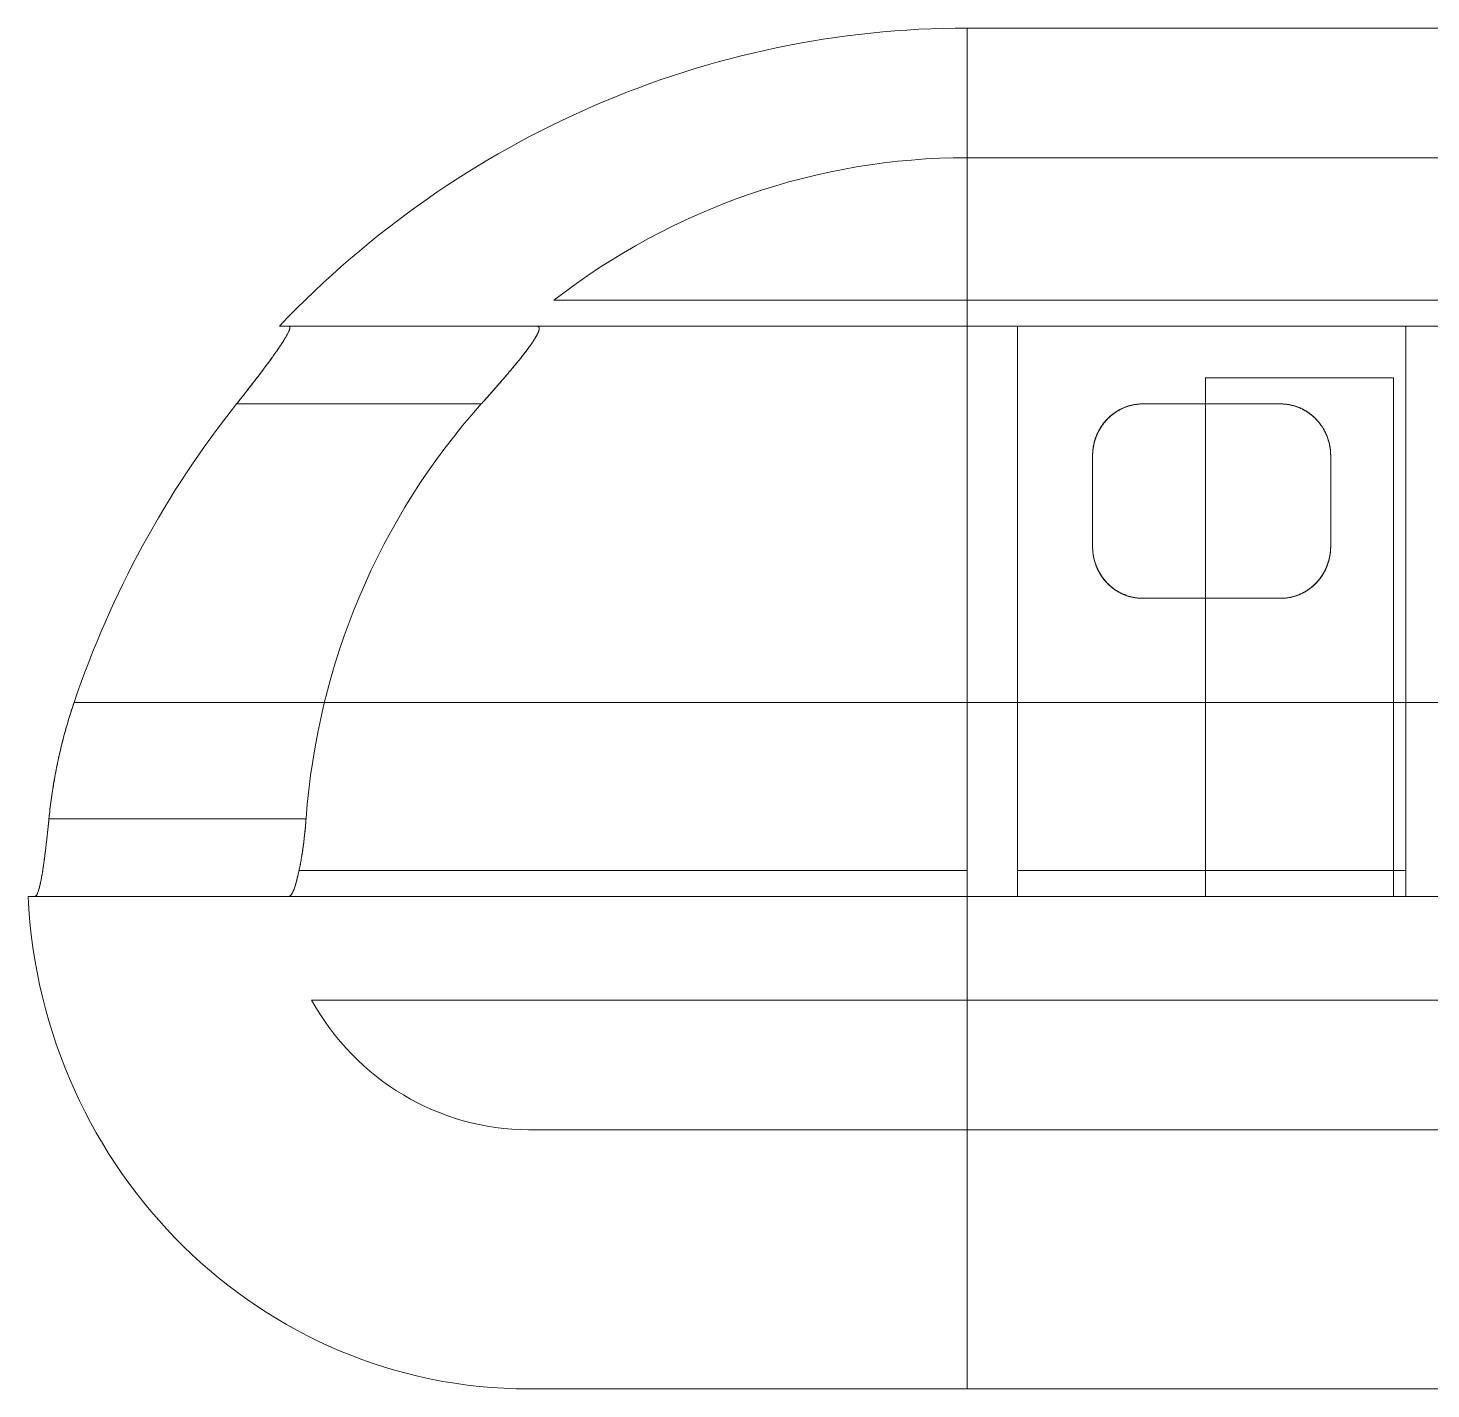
# Model space of a CAD drawing. Header units: millimetres. Extents: x 2680 to 2954, y 1171 to 1387.
# Drawn here: x 2680.34 to 2716.43, y 1268.89 to 1303.89 of the extents above; entities that cross this region are included whole.
import ezdxf

# ---------------------------------------------------------------- set-up
doc = ezdxf.new("R2010")
doc.units = ezdxf.units.MM

msp = doc.modelspace()

# ---------------------------------------------------------------- linework, layer by layer
at = {"color": 7, "linetype": 'Continuous', "lineweight": 15, "extrusion": (-0.253745, -3.38569e-15, 0.967271)}
for p, q in [((2820.574, 1303.892, 37.925), (2704.501, 1303.892, 7.476)), ((2704.501, 1286.549, 7.476), (2704.501, 1303.892, 7.476)), ((2820.574, 1300.558, 37.925), (2704.501, 1300.558, 7.476)), ((2704.501, 1296.892, 7.476), (2704.501, 1300.558, 7.476)), ((2704.501, 1296.892, 7.476), (2693.861, 1296.892, 4.685)), ((2820.574, 1296.892, 37.925), (2704.501, 1296.892, 7.476)), ((2687.043, 1296.225, 2.896), (2686.804, 1296.225, 2.833)), ((2687.043, 1296.225, 2.896), (2693.426, 1296.225, 4.57)), ((2693.426, 1296.225, 4.57), (2704.501, 1296.225, 7.476)), ((2704.501, 1296.225, 7.476), (2693.426, 1296.225, 4.57)), ((2704.501, 1282.225, 7.476), (2704.501, 1296.225, 7.476)), ((2750.93, 1296.225, 19.656), (2704.501, 1296.225, 7.476)), ((2704.501, 1282.225, 7.476), (2704.501, 1296.225, 7.476)), ((2704.501, 1281.558, 7.476), (2704.501, 1296.225, 7.476)), ((2705.791, 1296.225, 7.814), (2705.791, 1282.225, 7.814)), ((2715.786, 1296.225, 10.436), (2705.791, 1296.225, 7.814)), ((2705.791, 1282.225, 7.814), (2705.791, 1296.225, 7.814)), ((2705.791, 1296.225, 7.814), (2705.791, 1281.558, 7.814)), ((2715.786, 1282.225, 10.436), (2715.786, 1296.225, 10.436)), ((2715.786, 1296.225, 10.436), (2715.786, 1282.225, 10.436)), ((2715.786, 1281.558, 10.436), (2715.786, 1296.225, 10.436)), ((2710.627, 1294.892, 9.083), (2710.627, 1281.558, 9.083)), ((2715.464, 1294.892, 10.352), (2710.627, 1294.892, 9.083)), ((2715.464, 1281.558, 10.352), (2715.464, 1294.892, 10.352)), ((2685.701, 1294.225, 2.544), (2691.997, 1294.225, 4.196)), ((2712.562, 1294.225, 9.59), (2709.015, 1294.225, 8.66)), ((2707.726, 1292.892, 8.322), (2707.726, 1290.558, 8.322)), ((2707.726, 1292.892, 8.322), (2707.726, 1290.558, 8.322)), ((2707.726, 1292.892, 8.322), (2707.726, 1290.558, 8.322)), ((2707.726, 1292.892, 8.322), (2707.726, 1290.558, 8.322)), ((2713.852, 1290.558, 9.929), (2713.852, 1292.892, 9.929)), ((2713.852, 1290.558, 9.929), (2713.852, 1292.892, 9.929)), ((2713.852, 1290.558, 9.929), (2713.852, 1292.892, 9.929)), ((2713.852, 1290.558, 9.929), (2713.852, 1292.892, 9.929)), ((2709.015, 1289.225, 8.66), (2712.562, 1289.225, 9.59)), ((2681.52, 1286.549, 1.447), (2704.501, 1286.549, 7.476)), ((2704.501, 1286.549, 7.476), (2681.52, 1286.549, 1.447)), ((2820.574, 1286.549, 37.925), (2704.501, 1286.549, 7.476)), ((2704.501, 1286.549, 7.476), (2704.501, 1268.892, 7.476)), ((2704.501, 1286.549, 7.476), (2704.501, 1268.892, 7.476)), ((2680.874, 1283.558, 1.278), (2687.489, 1283.558, 3.013)), ((2687.308, 1282.225, 2.965), (2704.501, 1282.225, 7.476)), ((2704.501, 1282.225, 7.476), (2687.308, 1282.225, 2.965)), ((2704.501, 1281.558, 7.476), (2704.501, 1282.225, 7.476)), ((2704.501, 1281.558, 7.476), (2704.501, 1282.225, 7.476)), ((2715.786, 1282.225, 10.436), (2705.791, 1282.225, 7.814)), ((2705.791, 1282.225, 7.814), (2705.791, 1281.558, 7.814)), ((2705.791, 1281.558, 7.814), (2705.791, 1282.225, 7.814)), ((2715.786, 1281.558, 10.436), (2715.786, 1282.225, 10.436)), ((2715.786, 1282.225, 10.436), (2715.786, 1281.558, 10.436)), ((2680.511, 1281.558, 1.182), (2680.336, 1281.558, 1.136)), ((2680.511, 1281.558, 1.182), (2687.04, 1281.558, 2.895)), ((2704.501, 1281.558, 7.476), (2687.04, 1281.558, 2.895)), ((2687.04, 1281.558, 2.895), (2704.501, 1281.558, 7.476)), ((2704.501, 1281.558, 7.476), (2710.627, 1281.558, 9.083)), ((2715.786, 1281.558, 10.436), (2705.791, 1281.558, 7.814)), ((2710.627, 1281.558, 9.083), (2705.791, 1281.558, 7.814)), ((2715.464, 1281.558, 10.352), (2721.912, 1281.558, 12.043)), ((2715.786, 1281.558, 10.436), (2715.464, 1281.558, 10.352)), ((2704.501, 1278.892, 7.476), (2687.632, 1278.892, 3.05)), ((2820.574, 1278.892, 37.925), (2704.501, 1278.892, 7.476)), ((2704.501, 1275.558, 7.476), (2704.501, 1278.892, 7.476)), ((2704.501, 1275.558, 7.476), (2704.501, 1278.892, 7.476)), ((2704.501, 1275.558, 7.476), (2693.216, 1275.558, 4.515)), ((2820.574, 1275.558, 37.925), (2704.501, 1275.558, 7.476)), ((2704.501, 1268.892, 7.476), (2693.216, 1268.892, 4.515)), ((2820.574, 1268.892, 37.925), (2704.501, 1268.892, 7.476))]:
    msp.add_line(p, q, dxfattribs=at)
for centre, radius, start, end in [((-1278.225, 2617.883, -679.023), 25.667, 180, 225.4687), ((-1282.225, 2617.883, -679.023), 18.333, 180, 216.8699), ((-1278.225, 2617.883, -679.023), 25.175, 230.539, 250.6912), ((-1278.225, 2617.883, -679.023), 25.175, 230.539, 250.6912), ((-1282.225, 2617.883, -679.023), 17.638, 227.1301, 265.6647), ((-1282.225, 2617.883, -679.023), 17.638, 227.1301, 265.6647), ((-1282.225, 2606.216, -679.023), 13.333, 272.866, 360), ((-1282.225, 2606.216, -679.023), 6.667, 300, 360)]:
    msp.add_arc(centre, radius, start, end, dxfattribs=at)
at = {"color": 7, "linetype": 'Continuous', "lineweight": 15}
for points, knots in [([(2685.701, 1294.225, 2.544), (2685.727, 1294.257, 2.551), (2685.778, 1294.322, 2.564), (2685.854, 1294.419, 2.584), (2685.931, 1294.516, 2.604), (2686.007, 1294.613, 2.624), (2686.083, 1294.711, 2.644), (2686.159, 1294.809, 2.664), (2686.234, 1294.907, 2.684), (2686.302, 1294.997, 2.702), (2686.364, 1295.078, 2.718), (2686.425, 1295.161, 2.734), (2686.492, 1295.25, 2.751), (2686.562, 1295.346, 2.77), (2686.625, 1295.433, 2.786), (2686.68, 1295.51, 2.801), (2686.724, 1295.572, 2.812), (2686.762, 1295.627, 2.822), (2686.799, 1295.682, 2.832), (2686.838, 1295.74, 2.842), (2686.878, 1295.801, 2.853), (2686.912, 1295.854, 2.862), (2686.941, 1295.901, 2.869), (2686.963, 1295.939, 2.875), (2686.983, 1295.972, 2.88), (2687.001, 1296.006, 2.885), (2687.02, 1296.04, 2.89), (2687.037, 1296.075, 2.894), (2687.049, 1296.104, 2.898), (2687.059, 1296.128, 2.9), (2687.065, 1296.148, 2.902), (2687.07, 1296.165, 2.903), (2687.073, 1296.183, 2.904), (2687.073, 1296.199, 2.904), (2687.069, 1296.212, 2.903), (2687.062, 1296.22, 2.901), (2687.054, 1296.224, 2.899), (2687.046, 1296.225, 2.897), (2687.043, 1296.225, 2.896)], [0, 0, 0, 0, 0.035233, 0.070592, 0.105951, 0.141754, 0.177556, 0.213826, 0.250098, 0.286533, 0.314683, 0.342835, 0.380915, 0.419018, 0.457092, 0.486134, 0.515176, 0.536975, 0.558775, 0.588278, 0.6178, 0.647299, 0.669811, 0.692322, 0.710681, 0.729039, 0.75392, 0.77882, 0.803699, 0.822703, 0.841706, 0.861057, 0.880409, 0.906776, 0.93317, 0.959538, 0.979769, 1, 1, 1, 1]), ([(2687.043, 1296.225, 2.896), (2687.046, 1296.225, 2.897), (2687.052, 1296.224, 2.898), (2687.061, 1296.221, 2.901), (2687.068, 1296.214, 2.902), (2687.072, 1296.203, 2.904), (2687.073, 1296.19, 2.904), (2687.072, 1296.175, 2.903), (2687.068, 1296.159, 2.903), (2687.063, 1296.142, 2.901), (2687.056, 1296.12, 2.899), (2687.045, 1296.094, 2.896), (2687.03, 1296.062, 2.893), (2687.014, 1296.029, 2.888), (2686.997, 1295.998, 2.884), (2686.98, 1295.968, 2.879), (2686.962, 1295.936, 2.875), (2686.94, 1295.899, 2.869), (2686.914, 1295.857, 2.862), (2686.883, 1295.808, 2.854), (2686.844, 1295.749, 2.844), (2686.801, 1295.685, 2.832), (2686.755, 1295.617, 2.82), (2686.711, 1295.554, 2.809), (2686.666, 1295.49, 2.797), (2686.618, 1295.423, 2.784), (2686.568, 1295.355, 2.771), (2686.517, 1295.285, 2.758), (2686.464, 1295.213, 2.744), (2686.406, 1295.135, 2.729), (2686.341, 1295.049, 2.712), (2686.271, 1294.956, 2.693), (2686.199, 1294.861, 2.674), (2686.125, 1294.765, 2.655), (2686.049, 1294.668, 2.635), (2685.973, 1294.569, 2.615), (2685.895, 1294.47, 2.595), (2685.824, 1294.379, 2.576), (2685.759, 1294.298, 2.559), (2685.72, 1294.249, 2.549), (2685.701, 1294.225, 2.544)], [0, 0, 0, 0, 0.017943, 0.035885, 0.060246, 0.084628, 0.108988, 0.127618, 0.146247, 0.16419, 0.182134, 0.206478, 0.230841, 0.255186, 0.273767, 0.292348, 0.310648, 0.328949, 0.353672, 0.378409, 0.403134, 0.440687, 0.4678, 0.494913, 0.522235, 0.549557, 0.577463, 0.605369, 0.633445, 0.661522, 0.696527, 0.731698, 0.766871, 0.802552, 0.838233, 0.874322, 0.910586, 0.946908, 0.973454, 1, 1, 1, 1]), ([(2691.997, 1294.225, 4.196), (2692.025, 1294.255, 4.203), (2692.08, 1294.317, 4.217), (2692.162, 1294.409, 4.239), (2692.243, 1294.501, 4.26), (2692.325, 1294.594, 4.282), (2692.406, 1294.687, 4.303), (2692.488, 1294.78, 4.324), (2692.568, 1294.873, 4.345), (2692.642, 1294.959, 4.365), (2692.709, 1295.039, 4.382), (2692.771, 1295.111, 4.398), (2692.831, 1295.183, 4.414), (2692.89, 1295.255, 4.43), (2692.948, 1295.327, 4.445), (2693.006, 1295.397, 4.46), (2693.061, 1295.467, 4.475), (2693.109, 1295.529, 4.487), (2693.151, 1295.584, 4.498), (2693.187, 1295.631, 4.508), (2693.221, 1295.677, 4.517), (2693.254, 1295.723, 4.525), (2693.286, 1295.768, 4.534), (2693.316, 1295.812, 4.541), (2693.344, 1295.854, 4.549), (2693.369, 1295.892, 4.555), (2693.389, 1295.926, 4.561), (2693.407, 1295.956, 4.565), (2693.423, 1295.984, 4.57), (2693.437, 1296.012, 4.573), (2693.45, 1296.038, 4.577), (2693.462, 1296.063, 4.58), (2693.471, 1296.087, 4.582), (2693.478, 1296.108, 4.584), (2693.484, 1296.128, 4.585), (2693.487, 1296.148, 4.586), (2693.489, 1296.167, 4.587), (2693.487, 1296.185, 4.586), (2693.482, 1296.199, 4.585), (2693.474, 1296.209, 4.583), (2693.464, 1296.217, 4.58), (2693.449, 1296.224, 4.576), (2693.433, 1296.224, 4.572), (2693.426, 1296.225, 4.57)], [0, 0, 0, 0, 0.034419, 0.068838, 0.10342, 0.138002, 0.173126, 0.208248, 0.243575, 0.278903, 0.306955, 0.335005, 0.363192, 0.391377, 0.420043, 0.448709, 0.477574, 0.506439, 0.527053, 0.547668, 0.568387, 0.589107, 0.610203, 0.631299, 0.652551, 0.673802, 0.690476, 0.707149, 0.723923, 0.740697, 0.757815, 0.774932, 0.79218, 0.809429, 0.826108, 0.842787, 0.86548, 0.888194, 0.910886, 0.928271, 0.945656, 0.972827, 1, 1, 1, 1]), ([(2693.426, 1296.225, 4.57), (2693.432, 1296.225, 4.572), (2693.444, 1296.224, 4.575), (2693.459, 1296.22, 4.579), (2693.471, 1296.212, 4.582), (2693.48, 1296.201, 4.585), (2693.486, 1296.187, 4.586), (2693.489, 1296.17, 4.587), (2693.488, 1296.15, 4.587), (2693.484, 1296.127, 4.585), (2693.476, 1296.101, 4.584), (2693.466, 1296.072, 4.581), (2693.452, 1296.04, 4.577), (2693.432, 1296.001, 4.572), (2693.405, 1295.952, 4.565), (2693.37, 1295.894, 4.556), (2693.329, 1295.831, 4.545), (2693.283, 1295.764, 4.533), (2693.233, 1295.693, 4.52), (2693.179, 1295.62, 4.506), (2693.121, 1295.544, 4.49), (2693.06, 1295.465, 4.474), (2692.995, 1295.384, 4.457), (2692.927, 1295.3, 4.439), (2692.857, 1295.214, 4.421), (2692.784, 1295.127, 4.402), (2692.709, 1295.038, 4.382), (2692.632, 1294.947, 4.362), (2692.553, 1294.855, 4.341), (2692.472, 1294.762, 4.32), (2692.39, 1294.668, 4.299), (2692.31, 1294.576, 4.277), (2692.231, 1294.487, 4.257), (2692.153, 1294.399, 4.236), (2692.076, 1294.312, 4.216), (2692.023, 1294.254, 4.202), (2691.997, 1294.225, 4.196)], [0, 0, 0, 0, 0.021586, 0.043186, 0.064769, 0.086981, 0.109212, 0.131423, 0.153021, 0.174637, 0.196236, 0.218492, 0.240766, 0.263024, 0.294928, 0.326836, 0.359413, 0.391994, 0.424574, 0.457186, 0.489774, 0.523271, 0.556792, 0.590293, 0.624563, 0.658833, 0.693364, 0.727895, 0.763149, 0.798404, 0.833869, 0.869334, 0.90193, 0.934527, 0.967263, 1, 1, 1, 1]), ([(2709.015, 1294.225, 8.66), (2709.01, 1294.225, 8.659), (2708.976, 1294.225, 8.65), (2708.914, 1294.222, 8.633), (2708.827, 1294.212, 8.611), (2708.742, 1294.196, 8.588), (2708.658, 1294.174, 8.566), (2708.577, 1294.147, 8.545), (2708.5, 1294.115, 8.525), (2708.425, 1294.078, 8.505), (2708.351, 1294.035, 8.486), (2708.277, 1293.987, 8.466), (2708.206, 1293.931, 8.448), (2708.139, 1293.871, 8.43), (2708.073, 1293.804, 8.413), (2708.009, 1293.728, 8.396), (2707.949, 1293.644, 8.38), (2707.895, 1293.556, 8.366), (2707.855, 1293.476, 8.356), (2707.826, 1293.408, 8.348), (2707.804, 1293.352, 8.342), (2707.785, 1293.295, 8.337), (2707.769, 1293.237, 8.333), (2707.755, 1293.178, 8.329), (2707.744, 1293.118, 8.326), (2707.735, 1293.057, 8.324), (2707.727, 1292.982, 8.322), (2707.726, 1292.926, 8.322), (2707.726, 1292.892, 8.322)], [0, 0, 0, 0, 0.006838, 0.044527, 0.082489, 0.121295, 0.160376, 0.198019, 0.235885, 0.2744, 0.313113, 0.355866, 0.398847, 0.442478, 0.486308, 0.537813, 0.589589, 0.642149, 0.694955, 0.725872, 0.75679, 0.787885, 0.81898, 0.850615, 0.882249, 0.914064, 0.945878, 1, 1, 1, 1]), ([(2709.015, 1294.225, 8.66), (2708.995, 1294.225, 8.654), (2708.953, 1294.224, 8.644), (2708.892, 1294.219, 8.627), (2708.83, 1294.212, 8.611), (2708.761, 1294.2, 8.593), (2708.687, 1294.182, 8.574), (2708.607, 1294.157, 8.553), (2708.529, 1294.128, 8.532), (2708.452, 1294.092, 8.512), (2708.377, 1294.051, 8.492), (2708.303, 1294.004, 8.473), (2708.233, 1293.953, 8.455), (2708.164, 1293.895, 8.437), (2708.096, 1293.829, 8.419), (2708.031, 1293.755, 8.402), (2707.972, 1293.677, 8.386), (2707.926, 1293.606, 8.374), (2707.891, 1293.545, 8.365), (2707.864, 1293.494, 8.358), (2707.84, 1293.442, 8.352), (2707.818, 1293.389, 8.346), (2707.799, 1293.335, 8.341), (2707.781, 1293.28, 8.336), (2707.766, 1293.224, 8.332), (2707.752, 1293.164, 8.329), (2707.741, 1293.1, 8.326), (2707.732, 1293.031, 8.323), (2707.727, 1292.962, 8.322), (2707.726, 1292.915, 8.322), (2707.726, 1292.892, 8.322)], [0, 0, 0, 0, 0.027087, 0.054276, 0.081774, 0.109375, 0.146359, 0.183576, 0.221474, 0.259588, 0.300123, 0.34088, 0.382269, 0.423854, 0.472048, 0.520494, 0.569663, 0.619055, 0.648237, 0.67742, 0.706763, 0.736106, 0.765927, 0.795749, 0.825726, 0.855703, 0.891612, 0.927587, 0.96376, 1, 1, 1, 1]), ([(2709.015, 1294.225, 8.66), (2708.987, 1294.224, 8.653), (2708.932, 1294.223, 8.638), (2708.848, 1294.215, 8.616), (2708.765, 1294.201, 8.594), (2708.683, 1294.181, 8.573), (2708.605, 1294.157, 8.552), (2708.53, 1294.128, 8.532), (2708.457, 1294.094, 8.513), (2708.394, 1294.06, 8.497), (2708.34, 1294.028, 8.483), (2708.295, 1293.998, 8.471), (2708.252, 1293.967, 8.46), (2708.21, 1293.933, 8.449), (2708.169, 1293.898, 8.438), (2708.13, 1293.862, 8.428), (2708.093, 1293.824, 8.418), (2708.054, 1293.782, 8.408), (2708.016, 1293.735, 8.398), (2707.977, 1293.684, 8.388), (2707.942, 1293.631, 8.378), (2707.908, 1293.577, 8.37), (2707.878, 1293.521, 8.361), (2707.849, 1293.463, 8.354), (2707.824, 1293.404, 8.347), (2707.802, 1293.346, 8.342), (2707.784, 1293.29, 8.337), (2707.769, 1293.235, 8.333), (2707.756, 1293.18, 8.329), (2707.745, 1293.123, 8.327), (2707.736, 1293.066, 8.324), (2707.73, 1293.008, 8.323), (2707.726, 1292.95, 8.322), (2707.726, 1292.911, 8.322), (2707.726, 1292.892, 8.322)], [0, 0, 0, 0, 0.036113, 0.072489, 0.109676, 0.147131, 0.183107, 0.219296, 0.256089, 0.293067, 0.318435, 0.3438, 0.369361, 0.394921, 0.421032, 0.447142, 0.473415, 0.499687, 0.531753, 0.563818, 0.596123, 0.628428, 0.661428, 0.694429, 0.727647, 0.760865, 0.790391, 0.819915, 0.849583, 0.879252, 0.909363, 0.939474, 0.969737, 1, 1, 1, 1]), ([(2709.015, 1294.225, 8.66), (2708.988, 1294.224, 8.653), (2708.934, 1294.223, 8.639), (2708.853, 1294.215, 8.617), (2708.773, 1294.202, 8.596), (2708.694, 1294.184, 8.576), (2708.617, 1294.161, 8.555), (2708.54, 1294.132, 8.535), (2708.465, 1294.098, 8.515), (2708.391, 1294.06, 8.496), (2708.321, 1294.016, 8.478), (2708.261, 1293.974, 8.462), (2708.209, 1293.933, 8.448), (2708.165, 1293.895, 8.437), (2708.123, 1293.855, 8.426), (2708.083, 1293.814, 8.415), (2708.045, 1293.771, 8.405), (2708.009, 1293.726, 8.396), (2707.974, 1293.68, 8.387), (2707.942, 1293.632, 8.378), (2707.913, 1293.584, 8.371), (2707.885, 1293.535, 8.364), (2707.86, 1293.486, 8.357), (2707.837, 1293.435, 8.351), (2707.816, 1293.383, 8.345), (2707.797, 1293.329, 8.34), (2707.78, 1293.276, 8.336), (2707.763, 1293.213, 8.331), (2707.747, 1293.14, 8.327), (2707.735, 1293.059, 8.324), (2707.727, 1292.976, 8.322), (2707.726, 1292.92, 8.322), (2707.726, 1292.892, 8.322)], [0, 0, 0, 0, 0.035104, 0.070451, 0.105777, 0.141334, 0.177575, 0.214032, 0.251913, 0.290003, 0.328679, 0.367535, 0.39555, 0.423565, 0.451796, 0.480025, 0.508862, 0.537698, 0.566715, 0.595732, 0.624343, 0.652954, 0.681712, 0.710471, 0.739669, 0.768865, 0.798203, 0.827543, 0.870383, 0.91333, 0.956609, 1, 1, 1, 1]), ([(2713.852, 1292.892, 9.929), (2713.851, 1292.917, 9.929), (2713.85, 1292.969, 9.928), (2713.844, 1293.046, 9.927), (2713.833, 1293.124, 9.924), (2713.818, 1293.196, 9.92), (2713.801, 1293.265, 9.915), (2713.781, 1293.329, 9.91), (2713.758, 1293.393, 9.904), (2713.731, 1293.456, 9.897), (2713.701, 1293.518, 9.889), (2713.667, 1293.58, 9.88), (2713.63, 1293.64, 9.87), (2713.593, 1293.694, 9.861), (2713.557, 1293.741, 9.851), (2713.523, 1293.781, 9.842), (2713.487, 1293.821, 9.833), (2713.449, 1293.86, 9.823), (2713.409, 1293.898, 9.812), (2713.366, 1293.934, 9.801), (2713.322, 1293.969, 9.79), (2713.267, 1294.009, 9.775), (2713.199, 1294.052, 9.757), (2713.117, 1294.097, 9.736), (2713.044, 1294.129, 9.717), (2712.983, 1294.152, 9.701), (2712.923, 1294.172, 9.685), (2712.848, 1294.193, 9.665), (2712.771, 1294.208, 9.645), (2712.708, 1294.217, 9.629), (2712.66, 1294.221, 9.616), (2712.611, 1294.224, 9.603), (2712.578, 1294.225, 9.595), (2712.562, 1294.225, 9.59)], [0, 0, 0, 0, 0.040084, 0.0802595, 0.1207118, 0.1612574, 0.195897, 0.2305966, 0.2654803, 0.3004277, 0.3361269, 0.3718993, 0.4079022, 0.4439881, 0.4702825, 0.4966127, 0.5230554, 0.5495376, 0.5764918, 0.603495, 0.6306482, 0.6578562, 0.7006178, 0.7436322, 0.7875099, 0.8096, 0.8317329, 0.8729141, 0.9144194, 0.935692, 0.9570123, 0.9784808, 1, 1, 1, 1]), ([(2713.852, 1292.892, 9.929), (2713.851, 1292.914, 9.929), (2713.851, 1292.96, 9.928), (2713.845, 1293.028, 9.927), (2713.837, 1293.096, 9.925), (2713.825, 1293.164, 9.922), (2713.809, 1293.233, 9.918), (2713.79, 1293.3, 9.912), (2713.767, 1293.368, 9.906), (2713.741, 1293.433, 9.9), (2713.712, 1293.495, 9.892), (2713.681, 1293.556, 9.884), (2713.646, 1293.615, 9.875), (2713.608, 1293.673, 9.865), (2713.566, 1293.73, 9.854), (2713.519, 1293.786, 9.841), (2713.47, 1293.84, 9.828), (2713.411, 1293.896, 9.813), (2713.343, 1293.954, 9.795), (2713.277, 1294.002, 9.778), (2713.221, 1294.038, 9.763), (2713.178, 1294.064, 9.752), (2713.132, 1294.088, 9.74), (2713.086, 1294.11, 9.728), (2713.039, 1294.131, 9.715), (2712.992, 1294.149, 9.703), (2712.943, 1294.166, 9.69), (2712.892, 1294.181, 9.677), (2712.841, 1294.194, 9.663), (2712.787, 1294.205, 9.649), (2712.733, 1294.213, 9.635), (2712.678, 1294.22, 9.621), (2712.62, 1294.224, 9.606), (2712.581, 1294.225, 9.595), (2712.562, 1294.225, 9.59)], [0, 0, 0, 0, 0.035373, 0.070809, 0.106434, 0.142123, 0.17855, 0.215047, 0.251755, 0.288537, 0.323141, 0.35781, 0.392686, 0.427635, 0.463466, 0.499386, 0.535594, 0.571906, 0.618057, 0.664469, 0.688108, 0.71179, 0.735604, 0.759466, 0.782532, 0.805646, 0.828912, 0.852231, 0.876189, 0.900212, 0.924435, 0.948728, 0.974322, 1, 1, 1, 1]), ([(2713.852, 1292.892, 9.929), (2713.851, 1292.916, 9.929), (2713.85, 1292.965, 9.928), (2713.844, 1293.038, 9.927), (2713.835, 1293.11, 9.924), (2713.822, 1293.18, 9.921), (2713.805, 1293.247, 9.916), (2713.786, 1293.312, 9.912), (2713.764, 1293.376, 9.906), (2713.739, 1293.439, 9.899), (2713.709, 1293.502, 9.891), (2713.677, 1293.564, 9.883), (2713.64, 1293.624, 9.873), (2713.604, 1293.678, 9.864), (2713.568, 1293.726, 9.854), (2713.534, 1293.768, 9.845), (2713.499, 1293.809, 9.836), (2713.461, 1293.848, 9.826), (2713.421, 1293.887, 9.816), (2713.378, 1293.925, 9.804), (2713.333, 1293.961, 9.793), (2713.278, 1294.001, 9.778), (2713.211, 1294.045, 9.761), (2713.131, 1294.089, 9.74), (2713.059, 1294.122, 9.721), (2713, 1294.146, 9.705), (2712.954, 1294.162, 9.693), (2712.908, 1294.176, 9.681), (2712.862, 1294.189, 9.669), (2712.815, 1294.199, 9.657), (2712.767, 1294.208, 9.644), (2712.717, 1294.216, 9.631), (2712.667, 1294.221, 9.618), (2712.616, 1294.224, 9.604), (2712.581, 1294.225, 9.595), (2712.563, 1294.225, 9.591), (2712.562, 1294.225, 9.59)], [0, 0, 0, 0, 0.037763, 0.075603, 0.113668, 0.15181, 0.186615, 0.221477, 0.256518, 0.29162, 0.327442, 0.363334, 0.399446, 0.435634, 0.462442, 0.489284, 0.516239, 0.543232, 0.570699, 0.598214, 0.625882, 0.653607, 0.695877, 0.73839, 0.781735, 0.803555, 0.825419, 0.846546, 0.867716, 0.889028, 0.910387, 0.932323, 0.954317, 0.976488, 0.998718, 1, 1, 1, 1]), ([(2713.852, 1292.892, 9.929), (2713.851, 1292.914, 9.929), (2713.851, 1292.959, 9.928), (2713.845, 1293.027, 9.927), (2713.837, 1293.094, 9.925), (2713.825, 1293.161, 9.922), (2713.81, 1293.229, 9.918), (2713.792, 1293.296, 9.913), (2713.769, 1293.362, 9.907), (2713.744, 1293.426, 9.9), (2713.716, 1293.489, 9.893), (2713.684, 1293.55, 9.885), (2713.649, 1293.61, 9.876), (2713.611, 1293.669, 9.865), (2713.568, 1293.727, 9.854), (2713.522, 1293.783, 9.842), (2713.472, 1293.838, 9.829), (2713.413, 1293.894, 9.814), (2713.346, 1293.952, 9.796), (2713.281, 1293.999, 9.779), (2713.225, 1294.035, 9.764), (2713.182, 1294.061, 9.753), (2713.137, 1294.085, 9.741), (2713.081, 1294.113, 9.727), (2713.014, 1294.141, 9.709), (2712.932, 1294.17, 9.687), (2712.847, 1294.193, 9.665), (2712.772, 1294.208, 9.645), (2712.71, 1294.216, 9.629), (2712.661, 1294.221, 9.616), (2712.612, 1294.224, 9.603), (2712.578, 1294.225, 9.595), (2712.562, 1294.225, 9.59)], [0, 0, 0, 0, 0.034981, 0.070021, 0.105242, 0.140523, 0.176496, 0.212533, 0.248767, 0.285068, 0.320205, 0.355407, 0.390813, 0.426292, 0.462645, 0.499086, 0.535813, 0.572644, 0.618453, 0.66451, 0.687958, 0.711446, 0.735062, 0.758725, 0.796952, 0.835412, 0.874663, 0.914214, 0.935526, 0.95689, 0.978418, 1, 1, 1, 1]), ([(2707.726, 1290.558, 8.322), (2707.726, 1290.538, 8.322), (2707.726, 1290.498, 8.322), (2707.73, 1290.437, 8.323), (2707.737, 1290.377, 8.325), (2707.747, 1290.316, 8.327), (2707.759, 1290.255, 8.33), (2707.774, 1290.194, 8.334), (2707.792, 1290.134, 8.339), (2707.813, 1290.074, 8.345), (2707.836, 1290.016, 8.351), (2707.862, 1289.96, 8.357), (2707.891, 1289.904, 8.365), (2707.923, 1289.849, 8.373), (2707.957, 1289.795, 8.382), (2707.995, 1289.742, 8.392), (2708.036, 1289.69, 8.403), (2708.078, 1289.642, 8.414), (2708.12, 1289.598, 8.425), (2708.162, 1289.558, 8.436), (2708.207, 1289.519, 8.448), (2708.254, 1289.482, 8.46), (2708.303, 1289.446, 8.473), (2708.354, 1289.413, 8.487), (2708.408, 1289.381, 8.501), (2708.461, 1289.354, 8.514), (2708.512, 1289.33, 8.528), (2708.561, 1289.31, 8.541), (2708.611, 1289.292, 8.554), (2708.663, 1289.275, 8.567), (2708.716, 1289.261, 8.581), (2708.77, 1289.249, 8.596), (2708.825, 1289.239, 8.61), (2708.884, 1289.231, 8.625), (2708.948, 1289.226, 8.642), (2708.993, 1289.225, 8.654), (2709.015, 1289.225, 8.66)], [0, 0, 0, 0, 0.030841, 0.061731, 0.092771, 0.123863, 0.155554, 0.187301, 0.219224, 0.251209, 0.28205, 0.31295, 0.344031, 0.375173, 0.407057, 0.439012, 0.471194, 0.503455, 0.531553, 0.559708, 0.588038, 0.616427, 0.645537, 0.674717, 0.704117, 0.73359, 0.758496, 0.783451, 0.808553, 0.833709, 0.859453, 0.885257, 0.911235, 0.937271, 0.968584, 1, 1, 1, 1]), ([(2707.726, 1290.558, 8.322), (2707.726, 1290.529, 8.322), (2707.727, 1290.47, 8.322), (2707.736, 1290.38, 8.324), (2707.751, 1290.291, 8.328), (2707.769, 1290.212, 8.333), (2707.789, 1290.142, 8.338), (2707.81, 1290.082, 8.344), (2707.834, 1290.023, 8.35), (2707.86, 1289.964, 8.357), (2707.89, 1289.905, 8.365), (2707.923, 1289.848, 8.373), (2707.96, 1289.791, 8.383), (2707.997, 1289.739, 8.393), (2708.036, 1289.69, 8.403), (2708.075, 1289.644, 8.413), (2708.117, 1289.601, 8.424), (2708.161, 1289.558, 8.436), (2708.208, 1289.518, 8.448), (2708.258, 1289.479, 8.461), (2708.309, 1289.442, 8.475), (2708.36, 1289.409, 8.488), (2708.41, 1289.38, 8.501), (2708.459, 1289.355, 8.514), (2708.508, 1289.332, 8.527), (2708.56, 1289.31, 8.54), (2708.612, 1289.291, 8.554), (2708.667, 1289.274, 8.568), (2708.722, 1289.259, 8.583), (2708.779, 1289.247, 8.598), (2708.837, 1289.237, 8.613), (2708.896, 1289.23, 8.629), (2708.955, 1289.226, 8.644), (2708.995, 1289.225, 8.655), (2709.015, 1289.225, 8.66)], [0, 0, 0, 0, 0.0453248, 0.0908068, 0.1367825, 0.18293, 0.2146565, 0.2464421, 0.2784134, 0.3104487, 0.3432429, 0.3761097, 0.4092079, 0.4423874, 0.4713638, 0.5003979, 0.5296115, 0.5588895, 0.5889127, 0.6190073, 0.6493292, 0.6797328, 0.7053425, 0.7310038, 0.7568225, 0.7826927, 0.8091878, 0.8357451, 0.8624861, 0.8892909, 0.9167906, 0.944358, 0.9721415, 1, 1, 1, 1]), ([(2707.726, 1290.558, 8.322), (2707.726, 1290.539, 8.322), (2707.726, 1290.499, 8.322), (2707.73, 1290.44, 8.323), (2707.737, 1290.381, 8.324), (2707.746, 1290.321, 8.327), (2707.758, 1290.261, 8.33), (2707.772, 1290.201, 8.334), (2707.79, 1290.142, 8.338), (2707.81, 1290.083, 8.344), (2707.832, 1290.026, 8.35), (2707.857, 1289.971, 8.356), (2707.884, 1289.916, 8.363), (2707.915, 1289.862, 8.371), (2707.948, 1289.809, 8.38), (2707.984, 1289.756, 8.389), (2708.024, 1289.705, 8.4), (2708.064, 1289.658, 8.41), (2708.104, 1289.614, 8.421), (2708.145, 1289.573, 8.432), (2708.189, 1289.534, 8.443), (2708.234, 1289.497, 8.455), (2708.282, 1289.461, 8.467), (2708.331, 1289.427, 8.48), (2708.383, 1289.395, 8.494), (2708.434, 1289.367, 8.507), (2708.484, 1289.343, 8.521), (2708.533, 1289.321, 8.533), (2708.583, 1289.302, 8.547), (2708.634, 1289.284, 8.56), (2708.687, 1289.268, 8.574), (2708.741, 1289.255, 8.588), (2708.795, 1289.244, 8.602), (2708.859, 1289.234, 8.619), (2708.933, 1289.226, 8.638), (2708.988, 1289.225, 8.653), (2709.015, 1289.225, 8.66)], [0, 0, 0, 0, 0.030054, 0.060156, 0.090404, 0.120703, 0.151583, 0.182517, 0.213624, 0.24479, 0.274845, 0.304956, 0.335241, 0.365586, 0.396637, 0.427758, 0.459092, 0.4905, 0.5182, 0.54595, 0.573869, 0.601849, 0.630501, 0.659221, 0.688143, 0.717133, 0.74227, 0.767451, 0.792778, 0.818157, 0.84411, 0.870116, 0.896292, 0.922523, 0.961168, 1, 1, 1, 1]), ([(2707.726, 1290.558, 8.322), (2707.726, 1290.528, 8.322), (2707.727, 1290.467, 8.322), (2707.737, 1290.376, 8.324), (2707.752, 1290.284, 8.328), (2707.771, 1290.203, 8.334), (2707.792, 1290.134, 8.339), (2707.813, 1290.075, 8.344), (2707.836, 1290.017, 8.351), (2707.863, 1289.959, 8.358), (2707.892, 1289.902, 8.365), (2707.925, 1289.845, 8.374), (2707.96, 1289.79, 8.383), (2707.998, 1289.738, 8.393), (2708.035, 1289.691, 8.403), (2708.074, 1289.646, 8.413), (2708.115, 1289.603, 8.424), (2708.158, 1289.562, 8.435), (2708.203, 1289.522, 8.447), (2708.251, 1289.483, 8.459), (2708.301, 1289.447, 8.473), (2708.351, 1289.415, 8.486), (2708.4, 1289.386, 8.499), (2708.448, 1289.36, 8.511), (2708.497, 1289.337, 8.524), (2708.548, 1289.315, 8.537), (2708.6, 1289.296, 8.551), (2708.653, 1289.278, 8.565), (2708.708, 1289.263, 8.579), (2708.765, 1289.25, 8.594), (2708.825, 1289.239, 8.61), (2708.888, 1289.231, 8.627), (2708.951, 1289.226, 8.643), (2708.994, 1289.225, 8.654), (2709.015, 1289.225, 8.66)], [0, 0, 0, 0, 0.046256, 0.092687, 0.139672, 0.186852, 0.21779, 0.248785, 0.279963, 0.311203, 0.34318, 0.375229, 0.407501, 0.439849, 0.468186, 0.49658, 0.525145, 0.553768, 0.583091, 0.612482, 0.642081, 0.671752, 0.697355, 0.723006, 0.748805, 0.774658, 0.801106, 0.827609, 0.85429, 0.881027, 0.910563, 0.940179, 0.970046, 1, 1, 1, 1]), ([(2712.562, 1289.225, 9.59), (2712.584, 1289.225, 9.596), (2712.628, 1289.226, 9.608), (2712.695, 1289.231, 9.625), (2712.762, 1289.24, 9.643), (2712.837, 1289.255, 9.663), (2712.922, 1289.277, 9.685), (2713.014, 1289.308, 9.709), (2713.104, 1289.347, 9.732), (2713.191, 1289.393, 9.755), (2713.274, 1289.445, 9.777), (2713.353, 1289.504, 9.798), (2713.428, 1289.569, 9.818), (2713.499, 1289.64, 9.836), (2713.565, 1289.718, 9.853), (2713.626, 1289.802, 9.869), (2713.68, 1289.891, 9.884), (2713.72, 1289.969, 9.894), (2713.749, 1290.035, 9.902), (2713.769, 1290.087, 9.907), (2713.787, 1290.139, 9.912), (2713.803, 1290.193, 9.916), (2713.816, 1290.247, 9.919), (2713.828, 1290.302, 9.922), (2713.837, 1290.358, 9.925), (2713.845, 1290.419, 9.927), (2713.851, 1290.486, 9.928), (2713.851, 1290.534, 9.929), (2713.852, 1290.558, 9.929)], [0, 0, 0, 0, 0.0308502, 0.0617997, 0.0930588, 0.1244197, 0.1693592, 0.2146008, 0.2607633, 0.3072344, 0.3537776, 0.4006115, 0.4483246, 0.4963245, 0.5465878, 0.5971544, 0.6486269, 0.7003928, 0.7281586, 0.7559246, 0.7838572, 0.8117899, 0.8402251, 0.8686602, 0.8972597, 0.9258598, 0.9628869, 1, 1, 1, 1]), ([(2712.562, 1289.225, 9.59), (2712.59, 1289.225, 9.598), (2712.647, 1289.227, 9.613), (2712.736, 1289.236, 9.636), (2712.828, 1289.252, 9.66), (2712.922, 1289.277, 9.685), (2713.015, 1289.309, 9.709), (2713.106, 1289.348, 9.733), (2713.192, 1289.394, 9.756), (2713.275, 1289.446, 9.777), (2713.354, 1289.505, 9.798), (2713.43, 1289.57, 9.818), (2713.5, 1289.642, 9.837), (2713.566, 1289.72, 9.854), (2713.626, 1289.803, 9.87), (2713.672, 1289.877, 9.881), (2713.705, 1289.939, 9.89), (2713.728, 1289.988, 9.896), (2713.75, 1290.038, 9.902), (2713.77, 1290.089, 9.907), (2713.787, 1290.141, 9.912), (2713.803, 1290.194, 9.916), (2713.817, 1290.248, 9.919), (2713.829, 1290.305, 9.923), (2713.839, 1290.365, 9.925), (2713.846, 1290.429, 9.927), (2713.851, 1290.494, 9.928), (2713.851, 1290.537, 9.929), (2713.852, 1290.558, 9.929)], [0, 0, 0, 0, 0.03956, 0.0793344, 0.1242558, 0.1694826, 0.215658, 0.2621492, 0.3080862, 0.3543131, 0.4014247, 0.448824, 0.4980044, 0.547483, 0.5978544, 0.648515, 0.6755889, 0.7026636, 0.7298993, 0.7571358, 0.7848586, 0.8125813, 0.8404625, 0.8683443, 0.9011051, 0.9339279, 0.9669334, 1, 1, 1, 1]), ([(2712.562, 1289.225, 9.59), (2712.582, 1289.225, 9.596), (2712.623, 1289.226, 9.606), (2712.684, 1289.23, 9.622), (2712.745, 1289.238, 9.638), (2712.818, 1289.251, 9.657), (2712.902, 1289.271, 9.68), (2712.997, 1289.302, 9.704), (2713.09, 1289.34, 9.729), (2713.179, 1289.386, 9.752), (2713.265, 1289.439, 9.775), (2713.346, 1289.498, 9.796), (2713.423, 1289.564, 9.816), (2713.496, 1289.636, 9.835), (2713.563, 1289.715, 9.853), (2713.624, 1289.799, 9.869), (2713.679, 1289.889, 9.883), (2713.719, 1289.967, 9.894), (2713.748, 1290.033, 9.901), (2713.768, 1290.084, 9.907), (2713.786, 1290.136, 9.911), (2713.802, 1290.189, 9.915), (2713.815, 1290.243, 9.919), (2713.827, 1290.297, 9.922), (2713.836, 1290.352, 9.925), (2713.845, 1290.414, 9.927), (2713.85, 1290.483, 9.928), (2713.851, 1290.533, 9.929), (2713.852, 1290.558, 9.929)], [0, 0, 0, 0, 0.028571, 0.057217, 0.08609, 0.115041, 0.161429, 0.208131, 0.255809, 0.303813, 0.351303, 0.3991, 0.447827, 0.496862, 0.547189, 0.597826, 0.649405, 0.701291, 0.728599, 0.755906, 0.78338, 0.810855, 0.838833, 0.866812, 0.894956, 0.923099, 0.961499, 1, 1, 1, 1]), ([(2712.562, 1289.225, 9.59), (2712.589, 1289.225, 9.597), (2712.642, 1289.226, 9.611), (2712.729, 1289.235, 9.634), (2712.82, 1289.251, 9.658), (2712.917, 1289.275, 9.683), (2713.013, 1289.308, 9.709), (2713.105, 1289.348, 9.733), (2713.194, 1289.394, 9.756), (2713.278, 1289.448, 9.778), (2713.359, 1289.508, 9.799), (2713.436, 1289.576, 9.819), (2713.507, 1289.649, 9.838), (2713.573, 1289.729, 9.856), (2713.633, 1289.813, 9.871), (2713.678, 1289.888, 9.883), (2713.711, 1289.951, 9.892), (2713.741, 1290.017, 9.9), (2713.768, 1290.084, 9.907), (2713.791, 1290.153, 9.913), (2713.806, 1290.206, 9.917), (2713.819, 1290.259, 9.92), (2713.83, 1290.315, 9.923), (2713.84, 1290.374, 9.925), (2713.847, 1290.435, 9.927), (2713.851, 1290.497, 9.928), (2713.851, 1290.538, 9.929), (2713.852, 1290.558, 9.929)], [0, 0, 0, 0, 0.037637, 0.075447, 0.121842, 0.168556, 0.216261, 0.2643, 0.311412, 0.35883, 0.407184, 0.455847, 0.505449, 0.555362, 0.606207, 0.657358, 0.684173, 0.710989, 0.764936, 0.79241, 0.819883, 0.847517, 0.875152, 0.906227, 0.937357, 0.968652, 1, 1, 1, 1]), ([(2681.52, 1286.549, 1.447), (2681.492, 1286.464, 1.44), (2681.435, 1286.294, 1.425), (2681.357, 1286.036, 1.404), (2681.283, 1285.776, 1.385), (2681.214, 1285.515, 1.367), (2681.151, 1285.251, 1.35), (2681.095, 1284.997, 1.336), (2681.046, 1284.751, 1.323), (2681.003, 1284.514, 1.311), (2680.964, 1284.277, 1.301), (2680.93, 1284.038, 1.292), (2680.899, 1283.798, 1.284), (2680.882, 1283.638, 1.28), (2680.874, 1283.558, 1.278)], [0, 0, 0, 0, 0.087976, 0.175962, 0.263938, 0.352253, 0.440578, 0.528894, 0.607289, 0.685691, 0.764086, 0.842722, 0.921364, 1, 1, 1, 1]), ([(2680.874, 1283.558, 1.278), (2680.883, 1283.639, 1.28), (2680.899, 1283.8, 1.284), (2680.93, 1284.04, 1.292), (2680.962, 1284.261, 1.301), (2680.994, 1284.46, 1.309), (2681.025, 1284.64, 1.317), (2681.059, 1284.818, 1.326), (2681.099, 1285.017, 1.337), (2681.147, 1285.236, 1.349), (2681.204, 1285.475, 1.364), (2681.264, 1285.704, 1.38), (2681.324, 1285.923, 1.396), (2681.386, 1286.133, 1.412), (2681.451, 1286.342, 1.429), (2681.497, 1286.48, 1.441), (2681.52, 1286.549, 1.447)], [0, 0, 0, 0, 0.079036, 0.158079, 0.237115, 0.29651, 0.355904, 0.415068, 0.474232, 0.554262, 0.634298, 0.714327, 0.785706, 0.857083, 0.928541, 1, 1, 1, 1]), ([(2680.874, 1283.558, 1.278), (2680.87, 1283.521, 1.277), (2680.863, 1283.447, 1.275), (2680.851, 1283.335, 1.272), (2680.84, 1283.224, 1.269), (2680.827, 1283.112, 1.265), (2680.815, 1283.001, 1.262), (2680.802, 1282.893, 1.259), (2680.79, 1282.788, 1.256), (2680.777, 1282.686, 1.252), (2680.765, 1282.586, 1.249), (2680.752, 1282.489, 1.245), (2680.738, 1282.394, 1.242), (2680.725, 1282.303, 1.238), (2680.712, 1282.218, 1.235), (2680.699, 1282.137, 1.232), (2680.685, 1282.06, 1.228), (2680.672, 1281.987, 1.224), (2680.658, 1281.918, 1.221), (2680.644, 1281.856, 1.217), (2680.63, 1281.799, 1.214), (2680.617, 1281.749, 1.21), (2680.603, 1281.704, 1.207), (2680.589, 1281.664, 1.203), (2680.575, 1281.63, 1.199), (2680.562, 1281.603, 1.196), (2680.549, 1281.583, 1.192), (2680.536, 1281.569, 1.189), (2680.523, 1281.56, 1.186), (2680.515, 1281.559, 1.183), (2680.511, 1281.558, 1.182)], [0, 0, 0, 0, 0.035444, 0.070916, 0.10636, 0.142836, 0.179341, 0.215817, 0.25126, 0.286731, 0.322174, 0.358643, 0.395142, 0.431612, 0.467117, 0.502651, 0.538156, 0.574691, 0.611255, 0.647789, 0.683343, 0.718924, 0.754477, 0.791062, 0.827677, 0.864261, 0.898006, 0.93175, 0.965875, 1, 1, 1, 1]), ([(2680.511, 1281.558, 1.182), (2680.514, 1281.559, 1.183), (2680.52, 1281.559, 1.185), (2680.53, 1281.565, 1.187), (2680.54, 1281.573, 1.19), (2680.55, 1281.586, 1.193), (2680.561, 1281.602, 1.195), (2680.571, 1281.622, 1.198), (2680.582, 1281.645, 1.201), (2680.592, 1281.672, 1.204), (2680.602, 1281.702, 1.206), (2680.614, 1281.738, 1.209), (2680.626, 1281.783, 1.213), (2680.64, 1281.839, 1.216), (2680.653, 1281.894, 1.22), (2680.664, 1281.95, 1.223), (2680.674, 1282.002, 1.225), (2680.685, 1282.056, 1.228), (2680.695, 1282.113, 1.23), (2680.704, 1282.172, 1.233), (2680.714, 1282.235, 1.236), (2680.724, 1282.3, 1.238), (2680.735, 1282.368, 1.241), (2680.745, 1282.439, 1.244), (2680.754, 1282.51, 1.246), (2680.764, 1282.583, 1.249), (2680.775, 1282.666, 1.252), (2680.786, 1282.76, 1.255), (2680.799, 1282.865, 1.258), (2680.811, 1282.964, 1.261), (2680.821, 1283.056, 1.264), (2680.831, 1283.146, 1.266), (2680.842, 1283.243, 1.269), (2680.853, 1283.347, 1.272), (2680.864, 1283.452, 1.275), (2680.871, 1283.523, 1.277), (2680.874, 1283.558, 1.278)], [0, 0, 0, 0, 0.0265895, 0.053179, 0.0799532, 0.1067278, 0.1340847, 0.161442, 0.1890004, 0.216559, 0.2431481, 0.2697377, 0.3058125, 0.3419162, 0.3779913, 0.4055487, 0.4331062, 0.4597005, 0.4862949, 0.5130745, 0.5398539, 0.567217, 0.5945802, 0.622145, 0.6497102, 0.6762793, 0.7028486, 0.7388984, 0.7749768, 0.8110265, 0.8385666, 0.8661067, 0.8993507, 0.9328233, 0.9662958, 1, 1, 1, 1]), ([(2687.308, 1282.225, 2.965), (2687.313, 1282.246, 2.967), (2687.322, 1282.287, 2.969), (2687.335, 1282.353, 2.972), (2687.348, 1282.42, 2.976), (2687.36, 1282.491, 2.979), (2687.373, 1282.563, 2.982), (2687.385, 1282.638, 2.986), (2687.397, 1282.716, 2.989), (2687.408, 1282.794, 2.992), (2687.419, 1282.872, 2.995), (2687.429, 1282.951, 2.997), (2687.439, 1283.032, 3), (2687.448, 1283.114, 3.002), (2687.457, 1283.198, 3.005), (2687.466, 1283.283, 3.007), (2687.474, 1283.369, 3.009), (2687.482, 1283.461, 3.011), (2687.486, 1283.524, 3.012), (2687.489, 1283.558, 3.013)], [0, 0, 0, 0, 0.057085, 0.114171, 0.171645, 0.229121, 0.287832, 0.346544, 0.405686, 0.464828, 0.521916, 0.579003, 0.636493, 0.693984, 0.752755, 0.811525, 0.870743, 0.929961, 1, 1, 1, 1]), ([(2687.489, 1283.558, 3.013), (2687.487, 1283.531, 3.012), (2687.483, 1283.475, 3.011), (2687.476, 1283.392, 3.009), (2687.468, 1283.31, 3.007), (2687.46, 1283.227, 3.005), (2687.452, 1283.144, 3.003), (2687.442, 1283.061, 3.001), (2687.433, 1282.978, 2.998), (2687.422, 1282.898, 2.995), (2687.412, 1282.82, 2.993), (2687.401, 1282.744, 2.99), (2687.39, 1282.669, 2.987), (2687.378, 1282.595, 2.984), (2687.366, 1282.522, 2.981), (2687.353, 1282.451, 2.977), (2687.34, 1282.381, 2.974), (2687.325, 1282.305, 2.97), (2687.315, 1282.254, 2.967), (2687.308, 1282.225, 2.965)], [0, 0, 0, 0, 0.056477, 0.112955, 0.169831, 0.226708, 0.284837, 0.342965, 0.401523, 0.46008, 0.516555, 0.573031, 0.629893, 0.686754, 0.744824, 0.802895, 0.861378, 0.919862, 1, 1, 1, 1]), ([(2687.04, 1281.558, 2.895), (2687.044, 1281.559, 2.896), (2687.053, 1281.559, 2.899), (2687.067, 1281.565, 2.902), (2687.08, 1281.574, 2.906), (2687.094, 1281.586, 2.909), (2687.108, 1281.602, 2.913), (2687.122, 1281.622, 2.917), (2687.136, 1281.646, 2.92), (2687.149, 1281.673, 2.924), (2687.163, 1281.703, 2.927), (2687.176, 1281.736, 2.931), (2687.19, 1281.773, 2.934), (2687.203, 1281.813, 2.938), (2687.217, 1281.857, 2.941), (2687.23, 1281.904, 2.945), (2687.244, 1281.954, 2.949), (2687.257, 1282.006, 2.952), (2687.27, 1282.058, 2.955), (2687.283, 1282.112, 2.959), (2687.295, 1282.167, 2.962), (2687.304, 1282.206, 2.964), (2687.308, 1282.225, 2.965)], [0, 0, 0, 0, 0.049925, 0.099851, 0.150123, 0.200395, 0.251761, 0.303127, 0.35487, 0.406614, 0.456539, 0.506465, 0.556738, 0.607012, 0.658379, 0.709748, 0.761494, 0.81324, 0.859755, 0.906445, 0.953134, 1, 1, 1, 1]), ([(2687.308, 1282.225, 2.965), (2687.304, 1282.204, 2.964), (2687.295, 1282.163, 2.962), (2687.281, 1282.104, 2.958), (2687.268, 1282.047, 2.955), (2687.254, 1281.993, 2.951), (2687.24, 1281.941, 2.948), (2687.227, 1281.891, 2.944), (2687.213, 1281.845, 2.94), (2687.197, 1281.795, 2.936), (2687.179, 1281.744, 2.932), (2687.162, 1281.7, 2.927), (2687.146, 1281.666, 2.923), (2687.132, 1281.64, 2.919), (2687.118, 1281.617, 2.916), (2687.104, 1281.598, 2.912), (2687.091, 1281.583, 2.908), (2687.078, 1281.572, 2.905), (2687.065, 1281.564, 2.902), (2687.052, 1281.559, 2.898), (2687.044, 1281.559, 2.896), (2687.04, 1281.558, 2.895)], [0, 0, 0, 0, 0.049882, 0.09998, 0.150078, 0.200895, 0.251712, 0.303266, 0.35482, 0.406612, 0.481644, 0.556677, 0.607495, 0.658313, 0.709868, 0.761423, 0.813216, 0.859807, 0.906398, 0.953199, 1, 1, 1, 1])]:
    msp.add_open_spline(points, degree=3, knots=knots, dxfattribs=at)

doc.saveas('drawing.dxf')
